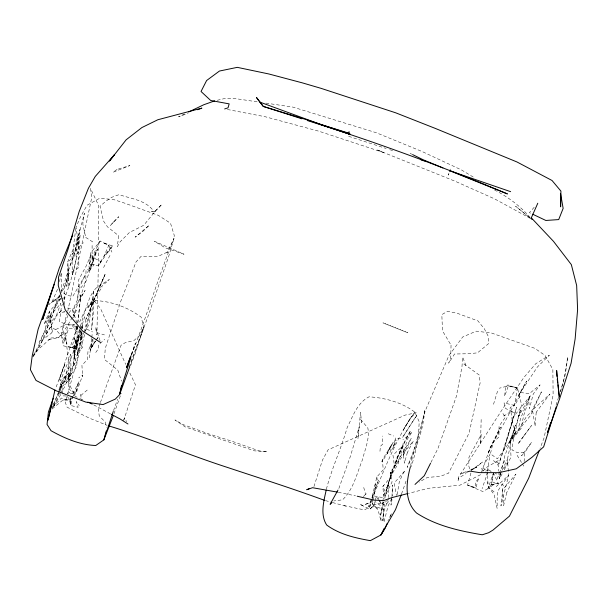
<?xml version="1.0" encoding="UTF-8"?>
<svg xmlns="http://www.w3.org/2000/svg" width="608" height="608" viewBox="0 0 608 608"><rect width="100%" height="100%" fill="white"/><g stroke="black" fill="none" stroke-linecap="round" stroke-linejoin="round"><path stroke-width="0.46" stroke-dasharray="3.04 2.28" d="M92.112 245.465L92.127 260.718L97.516 249.09L89.589 270.894L88.791 264.769L97.516 249.09L89.627 268.675L86.032 269.884L85.774 281.595L79.002 290.191L80.507 298.209L85.105 290.426L74.054 308.575L66.576 308.013M77.14 325.88L76.828 344.63L72.177 347.282L76.828 325.812M487.069 472.165L487.023 474.453L482.091 488.68M481.164 419.49L480.48 444.372L481.186 434.56L468.95 457.322L468.753 465.827L469.84 469.406M100.168 241.049L91.983 257.169L100.966 261.478L98.473 265.59L104.181 255.672L108.771 245.328L100.168 241.049L90.486 253.217L89.498 264.168L94.27 264.488L87.666 272.354L94.103 259L73.294 316.099L72.762 309.829L77.634 299.486L78.82 279.498L86.298 265.787L91.36 253.787L89.498 264.168L98.473 265.59L112.244 245.852L103.041 242.691L108.771 245.328L111.918 252.138M524.119 461.586L524.818 452.458L531.514 442.388L521.535 455.795L524.43 452.618L517.423 452.724L511.989 449.897L515.318 425.319L511.153 439.037L515.356 432.273L518.267 417.21L521.611 404.822L517.385 387.744L508.402 385.822L499.267 388.231M379.954 451.288L380.426 446.333L382.949 443.848L382.326 436.012M77.414 326.329L76.904 330.934L77.414 326.412M77.816 322.635L80.849 294.979L77.824 322.795M91.694 338.291L90.964 348.247L95.555 341.202M91.8 337.349L92.112 334.529M391.856 497.587L391.005 505.081L392.038 499.556M391.962 496.652L392.434 485.047L392.54 495.892M76.935 325.896L76.228 331.542L71.752 324.657L66.34 324.193L59.417 321.784L61.408 306.782L62.381 304.198M77.634 299.486L79.086 287.956L85.447 274.77L72.74 296.468L66.66 295.29L61.75 291.559M61.21 273.494L59.234 283.009M75.871 228.319L72.983 249.592L67.465 262.39L79.701 251.089L76 227.392L80.256 217.352L87.035 205.268L99.803 198.185L113.894 199.652L124.199 202.996L158.278 215.316L170.506 223.227L174.222 235.266L174.01 238.397L168.515 256.964L148.846 314.002L129.489 367.46M89.27 357.808L91.238 343.786L92.956 338.078L92.895 344.865L90.28 350.314L91.238 343.786L87.962 351.652L87.4 359.465L81.943 365.34L82.536 376.39L82.734 375.037L78.728 377.88M487.418 471.732L487.023 474.453L485.792 473.184M487.548 470.828L489.911 454.533L484.158 464.634M81.449 332.188C80.697 352.032 70.019 369.459 68.21 388.991L76.137 393.133L82.734 375.037M82.012 328.548L82.718 324.003L81.639 327.438M382.706 502.026L380.752 514.588L381.079 521.352L378.092 510.074L372.598 504.108L372.506 499.396M382.842 501.129L383.405 497.542L388.231 485.146L388.854 497.61M391.354 444.212L390.062 452.246L393.004 447.99L396.424 440.488M470.934 472.986L467.544 485.131L482.744 491.5L487.882 488.748L491.515 484.629L493.24 473.807M517.385 387.744L514.543 405.46L510.249 407.39L509.633 412.323L503.857 416.054L502.884 413.524L505.56 416.89L499.054 426.238L498.91 436.992L493.179 442.358L490.42 453.834L497.45 458.812L508.668 443.422L516.792 431.042L510.089 439.797L508.668 443.422L514.588 429.461L520.737 410.43L518.616 416.389L530.26 395.823L523.61 415.758L521.094 428.412L510.249 441.758L510.173 446.074L507.452 459.253L507.452 462.354L502.793 470.387M59.888 394.448L60.336 391.689M60.488 390.769L61.545 384.347L69.73 374.786L64.478 387.197L60.808 392.996M374.931 501.699L374.513 504.252L370.196 508.949L365.72 507.315L359.708 504.085L362.55 505.575L369.33 502.869L365.096 504.389M375.075 500.84L375.774 496.584L378.138 499.35M502.155 470.159L507.452 459.253L508.63 475.327L500.962 505.94L503.234 485.062L498.279 483.474L489.843 484.926L491.515 484.629L493.369 473.305L487.882 488.748L495.444 483.284L492.396 481.734M397.199 494.54L399.182 482.509L402.382 474.635L405.133 470.47L394.698 482.44L394.66 485.64L396.416 495.512M81.898 332.211L80.074 342.912L80.248 346.758L77.36 355.52L77.148 341.506L80.552 330.874M82.498 328.639L82.802 326.853L81.472 330.304M410.651 465.667L413.66 450.84L425.319 410.658L448.879 355.627L462.688 337.014L476.17 331.162L491.553 333.04L534.804 348.331L545.026 355.399L552.862 369.565L553.12 395.101L544.046 437.942L540.041 448.446M76.631 349.296L74.457 338.451L76.828 344.63L77.193 344.014L74.457 338.451L77.148 349.159L67.906 346.233L76.631 349.296L79.23 336.695L83.266 333.23M77.596 383.838L75.749 392.783L79.169 381.444L71.964 395.428M71.121 404.008L72.899 396.226M382.432 459.633L381.885 461.723L386.308 455.339L389.872 447.663L382.432 459.633L383.222 469.878L376.823 476.984L372.43 495.626L372.484 498.454M500.924 472.674L499.442 478.861L498.856 471.762M383.906 501.98L380.752 514.588L382.645 506.016L386.597 500.665M384.803 498.378C389.622 474.476 398.491 451.6 410.658 430.494L399.555 452.344L386.711 487.935L390.754 477.052L392.662 468.844L390.397 472.165L390.518 476.512L387.349 488.361L382.12 497.511L372.43 495.626M79.785 329.696L77.733 337.774L73.963 347.282L74.244 358.469L74.032 345.64L74.244 358.469M80.013 328.799L80.917 325.204L81.001 327.02M84.656 334.552L67.047 395.899M85.599 330.934L88.654 319.162L92.431 299.919L93.412 290.989L97.174 287.067L109.28 279.566L98.481 289.279L105.04 274.573L85.956 319.147L97.652 291.49M58.672 392.023L61.271 382.136L68.841 372.909L58.862 390.222L61.271 382.136L62.176 391.712M59.105 393.14L57.889 397.533L53.23 407.003L60.785 394.486M59.356 392.259L61.545 384.347L62.905 394.098M64.152 382.105L70.726 378.579L62.396 386.255L64.152 382.105L67.67 369.52L70.467 365.97L70.802 376.96M560.538 391.613L565.334 374.254L567.811 356.797L563.639 380.775L560.264 391.62M123.812 420.006L124.45 417.795L126.646 421.671M79.488 329.498L77.9 334.947L72.572 367.285L67.959 378.465L68.18 381.786L75.134 396.34L79.405 398.27M80.545 325.858L84.504 312.231L89.954 297.259L93.412 290.989L93.358 299.942L100.502 308.454L125.719 364.382M66.789 396.796L65.2 402.2L67.093 407.216L89.528 418.205L107.122 425.349M504.328 448.514L516.633 407.261L498.704 464.398L504.328 448.514L512.346 421.131L510.758 410.552L513.935 412.999L505.4 408.302L504.062 402.922L514.543 405.46L520.296 395.907M100.153 403.385L98.39 409.321L99.218 415.796L105.161 422.028L106.468 427.333M100.404 402.542L121.121 345.146L125.286 342.684L133.996 340.51L139.741 335.441L143.731 326.998L141.178 317.178C128.22 307.45 111.857 301.34 95.593 300.61L88.13 306.196L84.33 311.615L78.812 323.897M67.496 312.124L62.449 329.126L66.933 344.113L65.793 338.147L68.871 363.5L68.772 380.464L69.935 372.742L67.959 378.465L76.562 367.034L78.257 350.786L83.592 333.055M67.762 311.228L91.686 197.836L90.524 188.495L98.686 205.618L98.481 258.476L96.908 334.894L95.547 327.172L100.1 340.83M80.56 330.387L64.965 376.489L59.371 390.587M80.826 329.483L84.618 316.798L86.602 327.089M83.858 332.166L92.925 302.184L105.04 274.573M493.514 404.29L498.02 389.629M556.054 405.179L558.585 397.047M326.397 489.136C331.869 468.084 341.255 448.392 347.198 427.5C352.883 416.32 357.139 402.922 369.048 396.804C385.092 397.86 401.941 402.314 414.861 412.178L419.216 421.785C418.479 436.97 416.237 452.261 411.137 466.617M131.716 354.753L135.432 342.988L131.267 354.494M313.941 486.575L322.438 460.15L328.092 449.852L405.126 415.104L416.146 412.726L410.742 417.681L403.165 430.054L410.742 417.681L414.633 412.505C394.174 441.081 382.675 474.764 368.57 506.646L378.495 480.046L372.324 498.476M450.285 169.039L448.301 175.096L449.791 170.749M123.599 420.744L135.478 384.788L129.375 372.035M372.028 499.358L369.383 507.254L364.405 509.945L342.304 505.218M73.682 317.832L76.274 310.24L72.717 316.555M59.911 295.503L40.744 344.561L33.242 356.166M61.431 291.065L74.252 253.794L84.337 213.256L82.825 223.934L85.371 235.904M63.49 343.201L68.552 328.784L77.756 327.735L71.752 324.657L74.457 324.33L68.104 325.227L63.817 341.346L61.104 332.181L66.211 333.465M401.531 493.947L406.494 479.841M129.124 366.86L143.731 326.998L135.151 353.696L129.968 367.498M481.24 472.91L490.223 447.602L500.384 427.181L487.935 453.857L490.223 447.602L504.936 421.648L526.627 381.049L518.115 395.983L537.358 367.019L549.351 355.224L535.762 363.721L523.914 377.439L502.816 408.599L458.386 477.424L458.022 481.24L458.485 478.184L466.024 473.541M113.985 413.736L121.273 393.292M113.544 410.582L117.618 399.213M338.854 488.49L350.375 456.38L359.328 426.459L357.96 438.505L360.514 412.437L361.608 422.644L360.704 419.52L367.855 428.017C369.915 438.862 364.922 449.206 362.535 459.549C356.812 473.305 353.727 489.197 342.509 499.829L333.777 500.954M388.542 498.454L384.218 510.287L382.584 520.676L384.362 504.473L380.623 503.454L374.688 504.625L370.196 508.949L374.254 506.061L383.405 509.306L383.215 508.805L383.906 522.34L388.109 505.924L392.145 497.625M63.992 299.904C72.124 278.935 77.93 257.138 80.18 234.734L75.407 249.44L71.995 254.539L72.337 274.869L76.289 258.727L75.939 252.122L79.823 229.55L71.995 254.539L83.319 242.759M77.429 327.241L71.972 341.764L59.006 380.327L65.086 363.683L55.647 388.276M497.139 479.058L499.122 473.792M499.449 472.918L504.708 460.408M131.45 354.715C146.855 316.388 158.316 276.594 174.01 238.397L166.858 252.951L168.424 251.621L158.019 256.371L141.216 256.204L136.048 261.896L120.688 301.462L105.252 348.452L104.5 359.495L117.762 370.029L121.486 381.125M63.08 327.978L67.906 315.438M81.138 331.162L77.148 341.506L83.927 333.929M59.022 391.461L51.536 409.564M53.071 405.316L58.322 392.852M390.207 516.549L391.658 513.205L387.95 520.737M374.612 486.681L375.706 484.158L372.598 504.108L378.716 509.496M57.562 289.218L52.136 301.614L48.64 304.638L60.146 296.316M369.611 507.125L372.613 500.779M71.569 396.249L69.988 399.524L61.94 400.854L53.063 408.15L51.695 410.575M386.27 493.612L392.061 481.969L390.397 472.165L390.754 477.052L382.736 486.643L384.074 497.549L386.27 493.612L382.736 486.643L383.808 485.389M430.935 462.49L437.988 448.408L456.357 396.431L461.951 366.966L462.65 357.071L465.948 365.583L463.927 363.979L479.264 375.052L480.145 382.827L469.095 433.071L448.537 473.199L440.58 476.269L427.264 477.5L419.094 482.129M33.524 355.262L38.646 345.45L46.292 327.773L50.221 315.651L60.846 303.438L55.579 317.543L46.018 334.848L50.221 315.651L52.448 332.242M103.573 267.535L110.937 253.65M502.117 473.837L499.442 478.861L504.845 455.749L514.588 429.461L511.594 419.186L530.26 395.823L520.524 418.479L517.986 430.874L510.249 441.758L511.039 457.102L503.903 470.493M72.952 396.424L70.429 401.075L70.65 405.483L78.098 407.307L76.395 401.622L79.222 405.612M73.37 395.656L75.05 392.555L68.088 394.09M72.268 317.346L67.366 326.04L58.718 337.531L48.602 339.705L51.125 337.995L58.718 337.531L62.746 334.347M32.703 356.904L50.221 327.446L55.792 329.521L61.248 335.882L63.475 345.83L77.148 349.159M84.611 332.082L88.791 324.847L92.72 298.802L88.388 307.496L102.281 286.885M500.931 473.602L500.004 475.213L495.117 473.465M95.198 341.149L90.964 348.247L95.494 341.065M60.633 298.536L43.981 324.49L49.408 311.608L60.526 298.46M59.706 294.941L57.304 298.733L50.312 322.521L61.256 310.718L64.767 311.425M96.064 340.419L98.618 336.505L96.011 340.305M69.046 313.021L71.508 309.29M95.76 352.503L98.64 348.338L98.496 344.888L104.675 339.348M62.115 291.148L64.22 288.101L68.955 273.463L64.22 288.101L64.684 306.934M33.288 356.288L38.532 349.167L51.125 337.995M386.566 503.88L389.561 500.338M534.204 207.267L529.431 212.648L531.073 213.431M363.394 496.614L366.594 493.194L365.613 494.562L363.257 485.625M71.22 398.248L69.988 399.524L62.016 400.079M73.674 395.686L76.137 393.133M52.645 407.155L61.454 398.05L70.429 401.075L70.513 399.182L70.65 405.483L69.472 399.137L66.204 395.215M482.744 471.329L487.274 466.876L500.81 459.146M61.256 310.718L59.341 312.535L64.729 311.972M405.262 438.102L412.171 431.779L406.972 439.782L403.522 455.004L395.101 465.865L390.518 476.512L398.042 464.01L402.694 447.328L399.365 453.948L397.184 456.927L395.101 465.865L411.16 438.444L403.522 455.004L402.914 443.179M384.218 501.851L380.243 505.476L375.166 501.63M496.227 486.575L508.63 475.327L497.26 491.705L497.108 508.296L494.137 494.517L488.308 486.886L487.16 481.969M87.218 390.07L80.347 395.899L80.742 394.311L81.229 399.965M530.746 392.494L540.086 384.887L533.239 394.014L529.439 408.796L528.603 399.205M95.593 300.61L88.13 306.196M471.466 470.06L482.524 462.034L476.573 467.066L471.458 470.227M60.207 296.195L52.136 301.614L60.823 298.878M471.299 470.296L476.573 467.066L470.706 469.581M67.23 393.703L71.942 391.126M480.624 474.658L459.929 485.176L428.458 488.292L408.378 493.407M55.792 329.521L66.34 324.193M184.46 114.008L178.577 116.827L188.077 113.278M465.682 471.74L460.651 473.898L465.751 472.386M485.625 471.139L488.969 469.969L491.173 471.436M61.697 298.604L65.17 297.51M217.254 100.274L224.276 98.625L236.162 98.724L258.484 102.022M491.515 484.629L498.279 483.474L493.384 472.902M63.156 395.869L66.698 395.998M520.608 392.555L530.229 393.68M265.924 103.117L292.889 107.099L376.246 132.726L422.355 151.635L461.578 169.989L474.392 177.749M227.4 109.478L265.172 116.728L318.964 131.244L383.861 152.631L376.975 149.849L455.46 181.382L494.661 198.907L530.708 218.606M338.306 492.305L355.437 495.809M397.731 438.224L403.514 439.447M325.447 500.604L331.656 502.307M332.553 502.542L345.876 506.175M96.725 332.629L104.432 334.886M348.65 136.321L386.156 148.504M389.728 149.667L393.3 150.83M467.544 485.131L475.821 487.973L468.35 485.093M388.276 433.755L393.574 436.027M80.256 398.658L82.817 399.813M410.111 153.368L411.73 154.166M86.845 329.148L92.53 331.93M498.644 463.212L493.673 460.72L498.347 465.553L498.78 470.881M110.451 413.866L92.986 404.487M494.41 189.878C507.893 196.924 520.243 205.869 530.153 217.542M85.705 237.409L93.708 242.516M490.436 471.078L488.969 469.969L480.867 468.122L485.176 472.553M529.849 217.801L515.599 206.203L529.994 218.014M494.068 491.948L488.308 486.886L487.145 473.085M378.731 500.042L381.695 503.5M517.157 455.331L521.877 463.06M522.348 463.828L523.769 466.146M377.857 496.956L378.89 499.396M379.24 500.209L380.623 503.454M72.762 309.829L76.897 323.122M376.823 476.984L377.401 481.369M81.191 331.565L81.616 341.552L74.001 348.346L73.963 347.282M61.446 273.691L61.682 295.207M51.467 326.648L51.467 333.123L39.064 342.365L44.46 331.862L49.408 311.608L51.467 326.648M451.037 345.177L450.756 358.158L448.696 363.136L454.533 354.008L468.586 353.734L477.516 352.853L488.84 343.406L487.996 335.814L484.394 328.89L477.972 320.94L457.117 313.219L447.458 311.357L441.834 314.617L442.487 330.843L451.037 345.177M80.628 334.468L74.533 351.629L74.108 355.627L82.718 347.29L80.628 334.468M93.115 302.214L91.633 329.68L93.754 309.958L93.115 302.214M67.906 263.082L66.356 286.383L68.658 277.347L67.906 263.082M424.612 410.689C423.328 430.669 415.804 449.548 407.185 467.4L414.702 447.883L420.599 430.487L424.612 410.689M74.533 351.629L73.363 366.51L75.164 362.786L74.533 351.629M536.218 412.171L535.063 426.254L532.524 410.02L549.906 394.106L536.218 412.171M505.423 387.509L504.648 396.287L508.402 385.822L516.739 388.14L507.824 384.925L505.423 387.509M395.557 437.935L395.2 441.271L393.004 447.99L395.557 437.935M118.682 235.782L117.336 246.628L120.126 241.832L129.382 232.514L143.762 225.264L155.336 211.151L161.918 204.318L154.242 212.017L151.476 211.531L155.336 211.151L154.242 212.017C146.604 200.131 131.237 198.831 119.046 194.636L111.834 197.273L106.18 200.997L100.046 206.226L103.55 221.092L107.487 226.852L118.682 235.782M506.745 492.594L503.584 505.674L502.512 489.964L515.911 474.164L506.745 492.594M78.516 237.052L73.302 257.845L68.043 269.747L68.073 287.189L69.122 285.623L68.377 274.079L78.85 267.55L78.516 237.052M478.336 478.937L475.996 487.608L475.198 482.387L478.336 478.937M407.398 452.466L404.419 463.159L403.248 453.416L413.364 441.02L407.398 452.466M396.53 460.051L394.607 466.914L392.966 455.141L402.253 446.409L396.53 460.051M70.581 354.312L69.251 359.024L60.359 380.874L69.114 372.818L71.075 370.249L70.581 354.312M112.244 245.852L111.279 248.984L104.181 255.672L112.244 245.852M389.546 448.058L387.349 453.576L393.14 442.563L389.546 448.058M541.416 391.917L530.594 415.401L517.986 430.874L526.444 416.579L531.232 411.882L541.416 391.917M412.764 421.321L402.504 437.532L416.822 415.302L412.764 421.321M523.435 436.483L517.841 444.212L531.468 425.524L523.435 436.483M113.742 221.753L110.208 225.682L118.796 216.722L113.742 221.753M148.527 225.88L142.682 231.58L135.12 237.158L148.527 225.88M117.086 169.404L113.058 172.269L129.861 165.566L117.086 169.404M266.806 451.736L254.334 450.832L184.976 426.793L174.982 419.953L182.605 424.392L209.654 434.203L231.253 440.99L258.97 450.824L266.806 451.736M183.943 254.197L165.254 247.828L154.432 241.254L183.943 254.197M407.839 332.789L382.972 322.856L407.839 332.789"/><path stroke-width="0.91" d="M348.817 134.436L349.053 131.609M410.461 466.594C406.22 481.939 403.955 500.734 416.495 512.977C436.073 525.806 459.45 530.959 482.25 534.782L488.619 532.73L492.997 530.085L509.451 516.124L528.671 478.215L539.372 450.201M326.207 490.056C323.783 501.205 319.983 514.634 326.671 525C339.264 534.326 355.156 538.019 370.371 540.649L380.942 534.964L385.138 528.238L387.311 523.222M121.486 385.556L119.586 394.622L115.338 399.091L103.086 404.586L85.872 402.116L56.483 390.906L36.032 380.441L30.4 369.656L32.254 355.627L38.152 329.171L54.279 284.225L42.628 319.527L59.242 268.196L72.709 235.19M50.692 409.268L47.933 420.204L54.971 390.032M51.148 407.444L52.068 403.796M106.286 430.958L103.869 439.858L95.775 445.497C79.952 444.934 64.638 438.36 50.996 430.692L47.044 424.445L48.404 412.095L53.299 398.24M556.145 406.965L543.643 446.85L531.863 457.391L516.26 468.806L498.704 472.674L479.423 472.614L469.992 471.124L466.602 472.135M550.711 422.355L547.626 432.296L559.725 398.445L571.079 363.295L575.13 338.968L577.6 309.639L576.665 285.547L571.345 264.632L553.47 241.323L531.316 217.831L537.791 203.232M130.849 357.466L121.402 387.311L119.586 394.622L129.489 367.46M113.248 411.487L103.869 439.858L113.354 415.515M401.227 494.828L395.458 509.732L380.942 534.964L384.241 528.268M130.302 357.154L126.449 367.772L131.115 355.589M430.517 463.319L424.293 475.737L415.013 484.439M337.98 490.071L330.114 504.306L331.945 502.634M188.662 111.994L203.786 104.736L214.616 100.89M309.138 488.68L306.728 489.736L312.512 487.707L337.402 492.115M197.57 109.729L201.886 108.118L157.829 119.753L141.877 127.566L126.137 139.817L109.478 161.059L114.327 154.858L95.281 176.419L88.396 188.313L79.184 211.531L68.24 248.664L58.543 277.164L58.284 285.555L65.178 309.723L67.321 312.725L82.87 331.223L100.67 342.54M224.633 108.946L228.038 107.821L229.17 103.869L210.68 100.48L201.043 91.489L206.606 80.537L219.442 71.045L237.295 67.351L268.88 73.978L302.45 82.893L321.153 88.373L395.686 112.807L435.351 128.425L516.975 161.971L552.041 180.5L560.918 191.11L560.629 206.826L560.568 193.557L563.145 208.4L558.699 219.587L545.847 220.461L532.714 214.214M407.466 493.643L391.955 497.595L383.762 500.559L374.194 500.141L357.223 496.227M324.558 500.361C292.478 488.528 259.836 478.184 227.354 467.4C187.522 454.526 148.952 438.094 108.908 425.934M301.925 118.811L263.287 106.43L256.447 97.47L259.988 102.159L321.89 124.898L349.486 133.334M307.314 120.536C375.09 141.907 441.94 166.288 507.414 193.929L449.791 170.749L510.644 191.672M420.987 159.82L424.559 160.983M321.89 124.898L350.444 134.36L309.13 120.498L263.287 106.43L259.988 102.159M442.905 167.907L423.1 159.729L412.543 154.561M87.932 402.131L92.203 404.062M111.249 414.291L120.103 418.98L127.969 423.989M530.792 218.181L532.068 219.473M557.24 379.172L557.68 382.926M557.893 384.803L559.307 397.001L556.647 370.576L556.92 376.352"/></g></svg>
